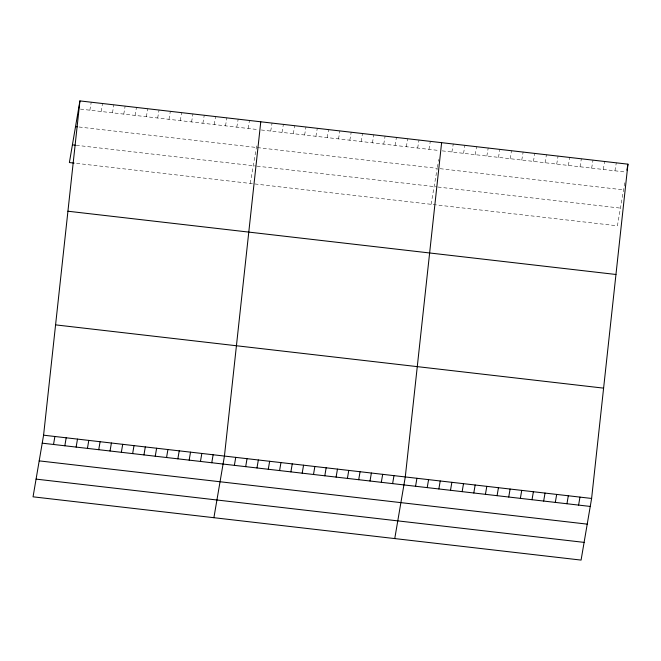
<?xml version="1.0" encoding="UTF-8"?>
<svg xmlns="http://www.w3.org/2000/svg" width="661" height="661" viewBox="0 0 661 661"><rect width="100%" height="100%" fill="white"/><g stroke="black" fill="none" stroke-linecap="round" stroke-linejoin="round"><path stroke-width="0.5" stroke-dasharray="3.31 2.48" d="M89.863 110.197L91.226 102.215M101.166 111.494L102.529 103.521M112.469 112.8L113.832 104.826M123.772 114.105L125.136 106.132M135.075 115.411L136.439 107.429M146.378 116.716L147.742 108.734M157.682 118.022L159.045 110.04M168.985 119.327L170.348 111.345M180.288 120.633L181.651 112.651M191.591 121.938L192.954 113.956M202.894 123.243L204.257 115.262M214.197 124.549L215.56 116.567M225.5 125.854L226.863 117.873M236.803 127.16L238.167 119.178M248.106 128.457L249.47 120.484M250.238 183.428L256.989 143.933M270.713 131.068L272.076 123.086M282.016 132.374L283.379 124.392M293.319 133.679L294.682 125.697M304.622 134.984L305.985 127.003M315.925 136.29L317.288 128.308M327.228 137.595L328.591 129.614M338.531 138.901L339.894 130.919M349.834 140.206L351.198 132.225M361.137 141.512L362.501 133.53M372.44 142.817L373.804 134.836M383.744 144.123L385.107 136.141M395.047 145.42L396.41 137.447M406.35 146.725L407.713 138.752M417.653 148.031L419.016 140.049M428.956 149.336L430.319 141.355M431.088 204.307L437.227 168.348L78.362 126.92M437.384 167.464L438.293 162.152M438.441 161.267L438.747 159.499M451.901 151.989L453.264 144.007M463.551 153.335L464.914 145.354M475.193 154.674L476.556 146.692M486.843 156.021L488.206 148.039M498.485 157.368L499.848 149.386M510.127 158.706L511.498 150.733M521.777 160.053L523.14 152.071M533.419 161.4L534.782 153.418M545.069 162.738L546.432 154.765M556.711 164.085L558.074 156.103M568.361 165.432L569.724 157.45M580.003 166.779L581.366 158.797M591.653 168.117L593.016 160.136M603.295 169.464L604.658 161.482M614.937 170.811L616.308 162.829M624.769 182.775L617.415 225.814L75.04 163.201M80.444 109.106L258.468 129.655M261.293 129.986L439.317 150.534M442.201 150.865L625.612 172.042M440.143 168.687L623.563 189.864M76.18 145.28L256.088 166.043M257.03 166.151L437.02 186.931M437.995 187.046L620.439 208.108"/><path stroke-width="0.99" d="M43.585 435.186L79.923 100.91L627.95 164.176L591.612 498.452L581.077 560.09L33.05 496.824L43.585 435.186L591.612 498.452M260.773 121.789L224.434 456.065L213.9 517.703M441.622 142.66L405.284 476.936L394.749 538.583M79.923 100.91L69.388 162.548L74.098 163.093M53.524 444.473L54.888 436.491M64.828 445.778L66.191 437.797M76.131 447.084L77.494 439.102M87.434 448.381L88.797 440.408M98.737 449.687L100.1 441.713M110.04 450.992L111.403 443.01M121.343 452.298L122.706 444.316M132.646 453.603L134.009 445.621M143.949 454.908L145.313 446.927M155.252 456.214L156.616 448.232M166.555 457.519L167.919 449.538M177.859 458.825L179.222 450.843M189.162 460.13L190.525 452.149M200.465 461.436L201.828 453.454M211.768 462.741L213.131 454.76M234.374 465.344L235.737 457.371M245.677 466.649L247.04 458.676M256.98 467.955L258.344 459.973M268.283 469.26L269.647 461.279M279.586 470.566L280.95 462.584M290.89 471.871L292.253 463.89M302.193 473.177L303.556 465.195M313.496 474.482L314.859 466.501M324.799 475.788L326.162 467.806M336.102 477.093L337.465 469.112M347.405 478.399L348.768 470.417M358.708 479.704L360.071 471.723M370.011 481.001L371.375 473.028M381.314 482.307L382.678 474.334M392.617 483.612L393.981 475.631M415.562 486.265L416.926 478.283M427.213 487.611L428.576 479.63M438.854 488.95L440.218 480.977M450.505 490.297L451.868 482.315M462.146 491.644L463.51 483.662M473.797 492.982L475.16 485.009M485.438 494.329L486.802 486.347M497.08 495.676L498.452 487.694M508.73 497.022L510.094 489.041M520.372 498.361L521.736 490.379M532.022 499.708L533.386 491.726M543.664 501.055L545.028 493.073M555.314 502.393L556.678 494.42M566.956 503.74L568.32 495.758M626.925 170.158L627.95 164.176M578.606 505.087L579.97 497.105M75.536 126.598L77.42 126.813M72.413 144.842L75.238 145.172M67.934 211.223L615.961 274.48M55.582 324.873L603.6 388.139M42.221 443.167L590.248 506.433M39.197 460.874L587.224 524.14M36.074 479.118L584.101 542.384"/></g></svg>
